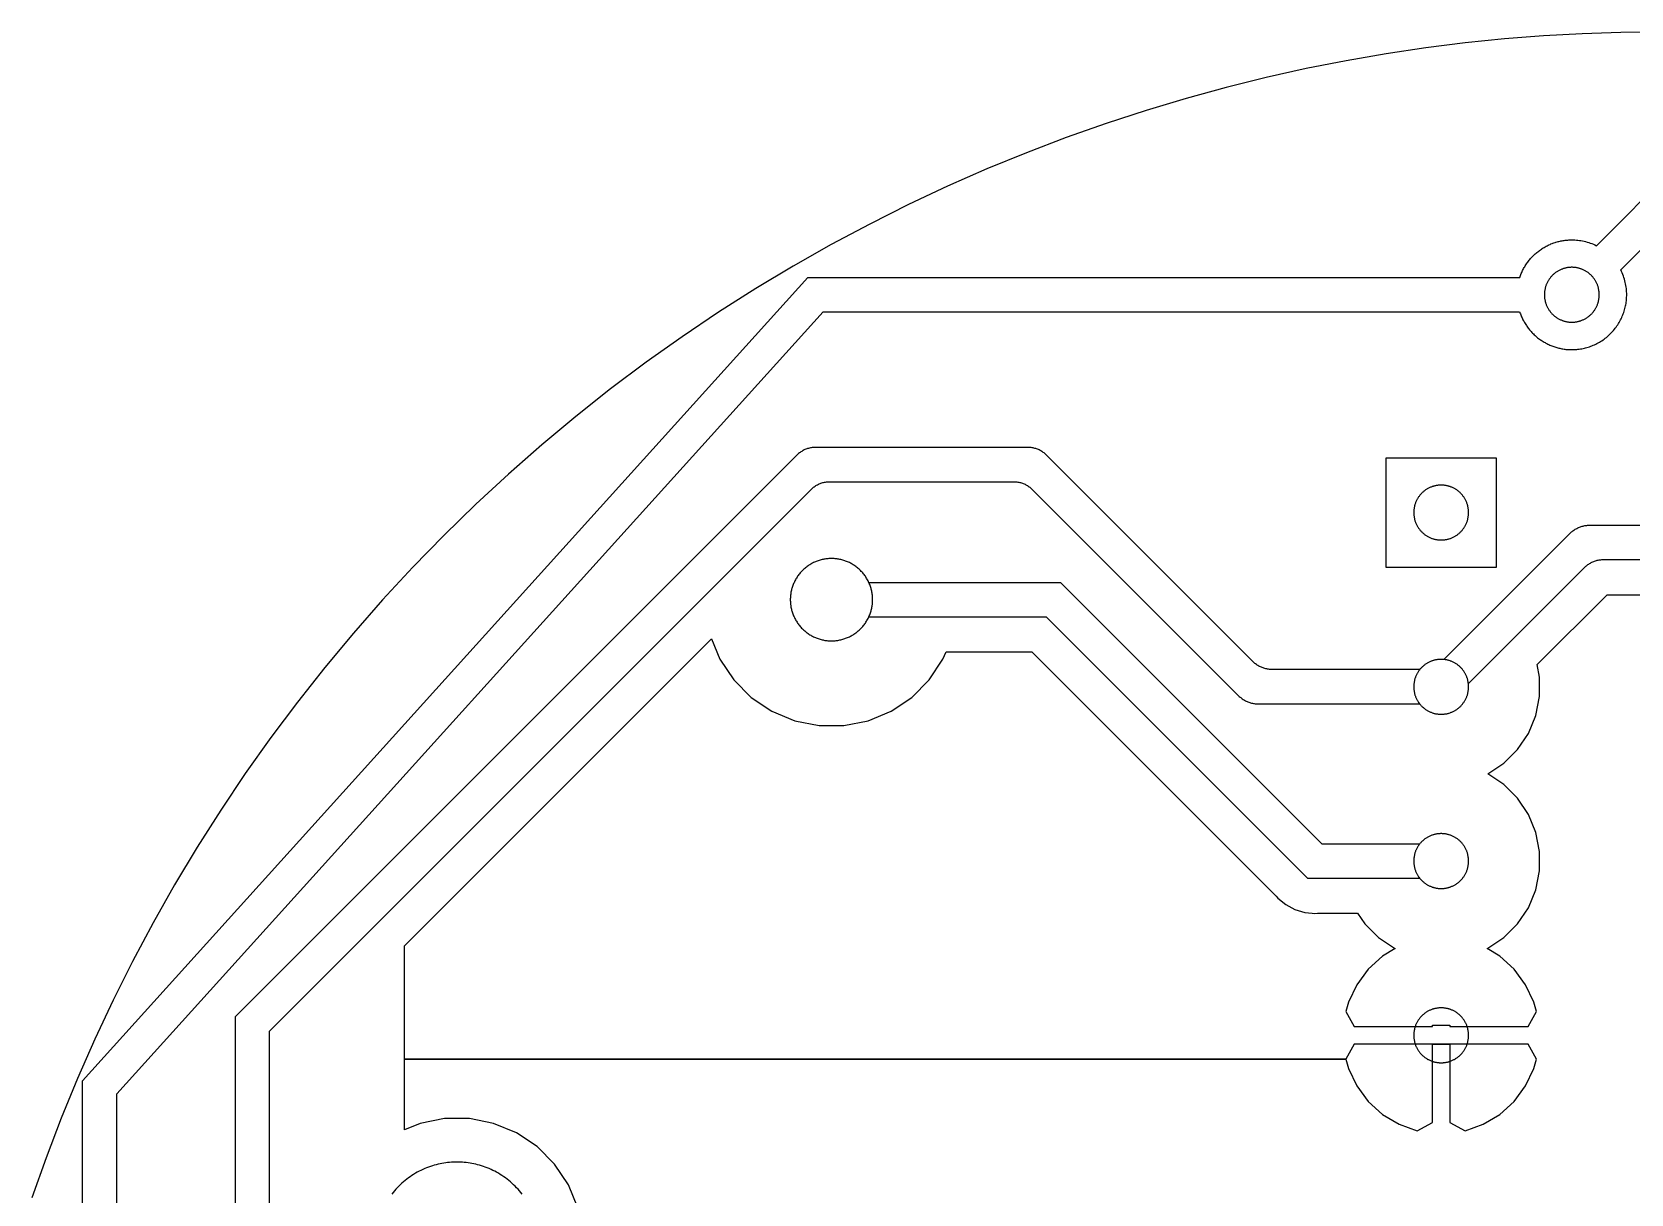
# Model space of a CAD drawing. Header units: millimetres. Extents: x 94211.7 to 94261.9, y -94261.9 to -94211.7.
# Drawn here: x 94213.08 to 94236.39, y -94228.68 to -94211.75 of the extents above; entities that cross this region are included whole.
import ezdxf

# ---------------------------------------------------------------- set-up
doc = ezdxf.new("R2010")
doc.units = ezdxf.units.MM
for name, color, linetype, true_color in [('Copper Layer', 30, 'Continuous', 0xff7f00), ('Drill holes', 5, 'Continuous', 0x0000ff), ('Outer Cut', 2, 'Continuous', 0xffff00)]:
    doc.layers.add(name, color=color, linetype=linetype, true_color=true_color)

msp = doc.modelspace()

# ---------------------------------------------------------------- linework, layer by layer
at = {"layer": 'Copper Layer'}
for points in [[(94235.888, -94214.861), (94237.012, -94213.737), (94239.705, -94213.737), (94241.493, -94215.526), (94241.493, -94218.437)], [(94236.243, -94215.213), (94237.219, -94214.237), (94239.498, -94214.237), (94240.993, -94215.733), (94240.993, -94218.44)], [(94234.771, -94215.324), (94234.776, -94215.309), (94234.781, -94215.295), (94234.787, -94215.28), (94234.793, -94215.266), (94234.799, -94215.251), (94234.805, -94215.237), (94234.812, -94215.223), (94234.819, -94215.209), (94234.827, -94215.195), (94234.835, -94215.181), (94234.843, -94215.167), (94234.851, -94215.153), (94234.86, -94215.14), (94234.869, -94215.126), (94234.878, -94215.113), (94234.887, -94215.1), (94234.897, -94215.087), (94234.907, -94215.074), (94234.917, -94215.062), (94234.928, -94215.049), (94234.939, -94215.037), (94234.95, -94215.025), (94234.961, -94215.014), (94234.973, -94215.002), (94234.985, -94214.991), (94234.997, -94214.98), (94235.009, -94214.969), (94235.021, -94214.959), (94235.034, -94214.949), (94235.047, -94214.939), (94235.06, -94214.929), (94235.073, -94214.92), (94235.086, -94214.911), (94235.1, -94214.902), (94235.113, -94214.893), (94235.127, -94214.885), (94235.141, -94214.877), (94235.155, -94214.87), (94235.169, -94214.862), (94235.183, -94214.855), (94235.197, -94214.848), (94235.212, -94214.842), (94235.226, -94214.836), (94235.241, -94214.83), (94235.255, -94214.825), (94235.27, -94214.82), (94235.285, -94214.815), (94235.299, -94214.81), (94235.314, -94214.806), (94235.329, -94214.802), (94235.343, -94214.798), (94235.358, -94214.795), (94235.372, -94214.792), (94235.387, -94214.789), (94235.402, -94214.786), (94235.416, -94214.784), (94235.431, -94214.782), (94235.445, -94214.781), (94235.459, -94214.779), (94235.474, -94214.778), (94235.488, -94214.777), (94235.502, -94214.777), (94235.516, -94214.776), (94235.53, -94214.776), (94235.552, -94214.776), (94235.573, -94214.777), (94235.596, -94214.779), (94235.618, -94214.781), (94235.64, -94214.784), (94235.663, -94214.787), (94235.685, -94214.791), (94235.708, -94214.796), (94235.731, -94214.802), (94235.753, -94214.808), (94235.776, -94214.815), (94235.799, -94214.823), (94235.821, -94214.831), (94235.844, -94214.84), (94235.866, -94214.85), (94235.888, -94214.861)], [(94218.712, -94244.45), (94213.815, -94239.554), (94213.815, -94227.034), (94224.392, -94215.324), (94234.771, -94215.324)], [(94234.769, -94215.824), (94234.774, -94215.839), (94234.78, -94215.853), (94234.785, -94215.868), (94234.791, -94215.883), (94234.797, -94215.897), (94234.804, -94215.911), (94234.81, -94215.926), (94234.818, -94215.94), (94234.825, -94215.954), (94234.833, -94215.968), (94234.841, -94215.982), (94234.849, -94215.996), (94234.858, -94216.01), (94234.867, -94216.023), (94234.876, -94216.036), (94234.885, -94216.05), (94234.895, -94216.063), (94234.905, -94216.075), (94234.915, -94216.088), (94234.926, -94216.101), (94234.937, -94216.113), (94234.948, -94216.125), (94234.959, -94216.137), (94234.971, -94216.148), (94234.982, -94216.159), (94234.994, -94216.17), (94235.007, -94216.181), (94235.019, -94216.192), (94235.032, -94216.202), (94235.045, -94216.212), (94235.058, -94216.222), (94235.071, -94216.231), (94235.084, -94216.24), (94235.098, -94216.249), (94235.111, -94216.258), (94235.125, -94216.266), (94235.139, -94216.274), (94235.153, -94216.282), (94235.167, -94216.289), (94235.182, -94216.296), (94235.196, -94216.303), (94235.21, -94216.31), (94235.225, -94216.316), (94235.24, -94216.322), (94235.254, -94216.327), (94235.269, -94216.332), (94235.283, -94216.337), (94235.298, -94216.342), (94235.313, -94216.346), (94235.328, -94216.35), (94235.342, -94216.354), (94235.357, -94216.357), (94235.372, -94216.36), (94235.386, -94216.363), (94235.401, -94216.366), (94235.416, -94216.368), (94235.43, -94216.37), (94235.445, -94216.372), (94235.459, -94216.373), (94235.473, -94216.374), (94235.488, -94216.375), (94235.502, -94216.376), (94235.516, -94216.376), (94235.53, -94216.376), (94235.548, -94216.376), (94235.566, -94216.375), (94235.584, -94216.374), (94235.602, -94216.373), (94235.62, -94216.371), (94235.639, -94216.369), (94235.657, -94216.366), (94235.676, -94216.363), (94235.694, -94216.359), (94235.713, -94216.355), (94235.731, -94216.35), (94235.75, -94216.345), (94235.769, -94216.34), (94235.787, -94216.334), (94235.806, -94216.327), (94235.824, -94216.32), (94235.843, -94216.312), (94235.861, -94216.304), (94235.879, -94216.296), (94235.897, -94216.287), (94235.915, -94216.277), (94235.933, -94216.267), (94235.95, -94216.257), (94235.968, -94216.246), (94235.985, -94216.234), (94236.002, -94216.222), (94236.018, -94216.21), (94236.034, -94216.197), (94236.05, -94216.184), (94236.066, -94216.17), (94236.081, -94216.156), (94236.096, -94216.142), (94236.11, -94216.127), (94236.124, -94216.112), (94236.138, -94216.096), (94236.151, -94216.08), (94236.164, -94216.064), (94236.176, -94216.048), (94236.188, -94216.031), (94236.2, -94216.014), (94236.211, -94215.997), (94236.221, -94215.979), (94236.231, -94215.961), (94236.241, -94215.944), (94236.25, -94215.926), (94236.258, -94215.907), (94236.266, -94215.889), (94236.274, -94215.871), (94236.281, -94215.852), (94236.287, -94215.834), (94236.294, -94215.815), (94236.299, -94215.796), (94236.304, -94215.778), (94236.309, -94215.759), (94236.313, -94215.74), (94236.317, -94215.722), (94236.32, -94215.703), (94236.323, -94215.685), (94236.325, -94215.666), (94236.327, -94215.648), (94236.328, -94215.63), (94236.329, -94215.612), (94236.33, -94215.594), (94236.33, -94215.576), (94236.33, -94215.554), (94236.329, -94215.532), (94236.327, -94215.51), (94236.325, -94215.487), (94236.322, -94215.464), (94236.319, -94215.441), (94236.314, -94215.419), (94236.309, -94215.396), (94236.304, -94215.373), (94236.297, -94215.349), (94236.29, -94215.326), (94236.282, -94215.303), (94236.273, -94215.281), (94236.264, -94215.258), (94236.254, -94215.235), (94236.243, -94215.213)], [(94219.065, -94244.097), (94214.315, -94239.346), (94214.315, -94227.226), (94224.615, -94215.824), (94234.769, -94215.824)], [(94235.789, -94218.936), (94239.172, -94218.936), (94238.778, -94218.543), (94238.778, -94216.336)], [(94224.508, -94217.801), (94224.495, -94217.801), (94224.481, -94217.801), (94224.467, -94217.803), (94224.454, -94217.804), (94224.44, -94217.806), (94224.427, -94217.809), (94224.414, -94217.812), (94224.4, -94217.815), (94224.387, -94217.819), (94224.374, -94217.824), (94224.362, -94217.828), (94224.349, -94217.834), (94224.337, -94217.839), (94224.324, -94217.845), (94224.312, -94217.852), (94224.301, -94217.859), (94224.289, -94217.866), (94224.278, -94217.874), (94224.267, -94217.882), (94224.256, -94217.89), (94224.246, -94217.899), (94224.235, -94217.908), (94224.226, -94217.918)], [(94227.592, -94217.801), (94224.508, -94217.801)], [(94227.875, -94217.918), (94227.865, -94217.908), (94227.855, -94217.899), (94227.845, -94217.89), (94227.834, -94217.882), (94227.823, -94217.874), (94227.812, -94217.866), (94227.8, -94217.859), (94227.788, -94217.852), (94227.776, -94217.845), (94227.764, -94217.839), (94227.752, -94217.834), (94227.739, -94217.828), (94227.726, -94217.824), (94227.713, -94217.819), (94227.7, -94217.815), (94227.687, -94217.812), (94227.674, -94217.809), (94227.66, -94217.806), (94227.647, -94217.804), (94227.633, -94217.803), (94227.619, -94217.801), (94227.606, -94217.801), (94227.592, -94217.801)], [(94224.226, -94217.918), (94216.04, -94226.104), (94216.04, -94238.793), (94220.549, -94243.303), (94220.549, -94245.699), (94218.387, -94247.861)], [(94230.879, -94220.922), (94227.875, -94217.918)], [(94232.825, -94219.551), (94232.825, -94217.951)], [(94232.825, -94217.951), (94234.425, -94217.951)], [(94234.425, -94217.951), (94234.425, -94219.551)], [(94224.433, -94218.418), (94224.442, -94218.408), (94224.453, -94218.399), (94224.463, -94218.39), (94224.474, -94218.382), (94224.485, -94218.374), (94224.496, -94218.366), (94224.508, -94218.359), (94224.519, -94218.352), (94224.531, -94218.345), (94224.544, -94218.339), (94224.556, -94218.334), (94224.569, -94218.328), (94224.582, -94218.324), (94224.594, -94218.319), (94224.608, -94218.315), (94224.621, -94218.312), (94224.634, -94218.309), (94224.648, -94218.306), (94224.661, -94218.304), (94224.675, -94218.303), (94224.688, -94218.301), (94224.702, -94218.301), (94224.715, -94218.301)], [(94224.715, -94218.301), (94227.385, -94218.301)], [(94227.385, -94218.301), (94227.399, -94218.301), (94227.412, -94218.301), (94227.426, -94218.303), (94227.44, -94218.304), (94227.453, -94218.306), (94227.467, -94218.309), (94227.48, -94218.312), (94227.493, -94218.315), (94227.506, -94218.319), (94227.519, -94218.324), (94227.532, -94218.328), (94227.545, -94218.334), (94227.557, -94218.339), (94227.569, -94218.345), (94227.581, -94218.352), (94227.593, -94218.359), (94227.605, -94218.366), (94227.616, -94218.374), (94227.627, -94218.382), (94227.638, -94218.39), (94227.648, -94218.399), (94227.658, -94218.408), (94227.668, -94218.418)], [(94218.747, -94248.208), (94221.049, -94245.906), (94221.049, -94243.096), (94216.54, -94238.586), (94216.54, -94226.311), (94224.433, -94218.418)], [(94227.668, -94218.418), (94230.672, -94221.422)], [(94233.666, -94220.893), (94235.506, -94219.053)], [(94235.506, -94219.053), (94235.516, -94219.044), (94235.526, -94219.034), (94235.536, -94219.026), (94235.547, -94219.017), (94235.558, -94219.009), (94235.569, -94219.001), (94235.581, -94218.994), (94235.592, -94218.987), (94235.604, -94218.981), (94235.617, -94218.975), (94235.629, -94218.969), (94235.642, -94218.964), (94235.655, -94218.959), (94235.668, -94218.955), (94235.681, -94218.951), (94235.694, -94218.947), (94235.707, -94218.944), (94235.721, -94218.942), (94235.734, -94218.94), (94235.748, -94218.938), (94235.761, -94218.937), (94235.775, -94218.936), (94235.789, -94218.936)], [(94235.713, -94219.553), (94235.723, -94219.544), (94235.733, -94219.534), (94235.743, -94219.526), (94235.754, -94219.517), (94235.765, -94219.509), (94235.776, -94219.501), (94235.788, -94219.494), (94235.8, -94219.487), (94235.812, -94219.481), (94235.824, -94219.475), (94235.836, -94219.469), (94235.849, -94219.464), (94235.862, -94219.459), (94235.875, -94219.455), (94235.888, -94219.451), (94235.901, -94219.447), (94235.914, -94219.444), (94235.928, -94219.442), (94235.941, -94219.44), (94235.955, -94219.438), (94235.968, -94219.437), (94235.982, -94219.436), (94235.996, -94219.436)], [(94235.996, -94219.436), (94239.672, -94219.436), (94240.505, -94220.269), (94248.319, -94220.269)], [(94225.279, -94219.769), (94228.075, -94219.769), (94231.885, -94223.579), (94233.314, -94223.579)], [(94234.425, -94219.551), (94232.825, -94219.551)], [(94234.022, -94221.244), (94235.713, -94219.553)], [(94235.024, -94220.967), (94236.043, -94219.948)], [(94236.043, -94219.948), (94239.462, -94219.948)], [(94225.281, -94220.269), (94227.868, -94220.269), (94231.678, -94224.079), (94233.311, -94224.079)], [(94218.509, -94225.065), (94222.984, -94220.59)], [(94222.984, -94220.59), (94223.109, -94220.89)], [(94223.109, -94220.89), (94223.31, -94221.191)], [(94226.16, -94221.191), (94226.361, -94220.89)], [(94226.361, -94220.89), (94226.406, -94220.781)], [(94226.406, -94220.781), (94227.659, -94220.781)], [(94227.659, -94220.781), (94231.22, -94224.342)], [(94231.162, -94221.039), (94231.148, -94221.039), (94231.135, -94221.038), (94231.121, -94221.037), (94231.108, -94221.035), (94231.094, -94221.033), (94231.081, -94221.031), (94231.067, -94221.028), (94231.054, -94221.024), (94231.041, -94221.02), (94231.028, -94221.016), (94231.015, -94221.011), (94231.003, -94221.006), (94230.99, -94221), (94230.978, -94220.994), (94230.966, -94220.988), (94230.954, -94220.981), (94230.943, -94220.974), (94230.931, -94220.966), (94230.92, -94220.958), (94230.91, -94220.949), (94230.899, -94220.941), (94230.889, -94220.931), (94230.879, -94220.922)], [(94233.314, -94221.039), (94231.162, -94221.039)], [(94235.06, -94221.15), (94235.024, -94220.967)], [(94235.06, -94221.432), (94235.06, -94221.15)], [(94223.31, -94221.191), (94223.565, -94221.446)], [(94225.905, -94221.446), (94226.16, -94221.191)], [(94223.565, -94221.446), (94223.866, -94221.647)], [(94225.604, -94221.647), (94225.905, -94221.446)], [(94230.672, -94221.422), (94230.682, -94221.431), (94230.692, -94221.441), (94230.702, -94221.449), (94230.713, -94221.458), (94230.724, -94221.466), (94230.736, -94221.474), (94230.747, -94221.481), (94230.759, -94221.488), (94230.771, -94221.494), (94230.783, -94221.5), (94230.796, -94221.506), (94230.808, -94221.511), (94230.821, -94221.516), (94230.834, -94221.52), (94230.847, -94221.524), (94230.86, -94221.528), (94230.874, -94221.531), (94230.887, -94221.533), (94230.9, -94221.535), (94230.914, -94221.537), (94230.928, -94221.538), (94230.941, -94221.539), (94230.955, -94221.539)], [(94230.955, -94221.539), (94233.311, -94221.539)], [(94235.005, -94221.71), (94235.06, -94221.432)], [(94223.866, -94221.647), (94224.2, -94221.786)], [(94224.2, -94221.786), (94224.554, -94221.856)], [(94224.554, -94221.856), (94224.916, -94221.856)], [(94224.916, -94221.856), (94225.27, -94221.786)], [(94225.27, -94221.786), (94225.604, -94221.647)], [(94234.897, -94221.971), (94235.005, -94221.71)], [(94234.74, -94222.206), (94234.897, -94221.971)], [(94234.54, -94222.406), (94234.74, -94222.206)], [(94234.307, -94222.561), (94234.54, -94222.406)], [(94234.54, -94222.716), (94234.307, -94222.561)], [(94234.74, -94222.916), (94234.54, -94222.716)], [(94234.897, -94223.151), (94234.74, -94222.916)], [(94235.005, -94223.413), (94234.897, -94223.151)], [(94235.06, -94223.69), (94235.005, -94223.413)], [(94235.06, -94223.972), (94235.06, -94223.69)], [(94235.005, -94224.25), (94235.06, -94223.972)], [(94231.22, -94224.342), (94231.243, -94224.371)], [(94231.243, -94224.371), (94231.359, -94224.466)], [(94234.897, -94224.511), (94235.005, -94224.25)], [(94231.359, -94224.466), (94231.491, -94224.537)], [(94231.491, -94224.537), (94231.635, -94224.58)], [(94231.635, -94224.58), (94231.746, -94224.591)], [(94231.746, -94224.591), (94231.784, -94224.595)], [(94231.784, -94224.595), (94231.821, -94224.591)], [(94231.821, -94224.591), (94232.407, -94224.591)], [(94232.407, -94224.591), (94232.51, -94224.746)], [(94234.74, -94224.746), (94234.897, -94224.511)], [(94232.51, -94224.746), (94232.71, -94224.946)], [(94234.54, -94224.946), (94234.74, -94224.746)], [(94218.509, -94226.72), (94218.509, -94225.065)], [(94232.71, -94224.946), (94232.945, -94225.103)], [(94232.956, -94225.107), (94232.77, -94225.219)], [(94232.945, -94225.103), (94232.956, -94225.107)], [(94234.294, -94225.107), (94234.305, -94225.103)], [(94234.48, -94225.219), (94234.294, -94225.107)], [(94234.305, -94225.103), (94234.54, -94224.946)], [(94232.77, -94225.219), (94232.561, -94225.408)], [(94234.688, -94225.408), (94234.48, -94225.219)], [(94232.561, -94225.408), (94232.394, -94225.634)], [(94234.856, -94225.634), (94234.688, -94225.408)], [(94232.394, -94225.634), (94232.274, -94225.888)], [(94234.976, -94225.888), (94234.856, -94225.634)], [(94232.274, -94225.888), (94232.233, -94226.022)], [(94232.233, -94226.022), (94232.355, -94226.244)], [(94234.895, -94226.244), (94235.017, -94226.022)], [(94235.017, -94226.022), (94234.976, -94225.888)], [(94232.355, -94226.244), (94233.498, -94226.244)], [(94233.498, -94226.244), (94233.498, -94226.224)], [(94233.498, -94226.224), (94233.752, -94226.224)], [(94233.752, -94226.224), (94233.752, -94226.244)], [(94233.752, -94226.244), (94234.895, -94226.244)], [(94232.355, -94226.498), (94232.233, -94226.72)], [(94233.498, -94226.498), (94232.355, -94226.498)], [(94233.498, -94227.642), (94233.498, -94226.498)], [(94233.498, -94226.498), (94233.752, -94226.498)], [(94233.752, -94226.498), (94233.498, -94226.498)], [(94233.752, -94226.498), (94233.752, -94227.642)], [(94234.895, -94226.498), (94233.752, -94226.498)], [(94235.017, -94226.72), (94234.895, -94226.498)], [(94218.509, -94227.75), (94218.509, -94226.72)], [(94218.509, -94226.72), (94232.233, -94226.72)], [(94232.233, -94226.72), (94218.509, -94226.72)], [(94232.233, -94226.72), (94232.274, -94226.854)], [(94234.976, -94226.854), (94235.017, -94226.72)], [(94232.274, -94226.854), (94232.394, -94227.109)], [(94234.856, -94227.109), (94234.976, -94226.854)], [(94232.394, -94227.109), (94232.561, -94227.335)], [(94234.688, -94227.335), (94234.856, -94227.109)], [(94232.561, -94227.335), (94232.77, -94227.524)], [(94234.48, -94227.524), (94234.688, -94227.335)], [(94218.739, -94227.655), (94218.509, -94227.75)], [(94219.093, -94227.584), (94218.739, -94227.655)], [(94219.455, -94227.584), (94219.093, -94227.584)], [(94219.809, -94227.655), (94219.455, -94227.584)], [(94220.143, -94227.793), (94219.809, -94227.655)], [(94232.77, -94227.524), (94233.011, -94227.668)], [(94233.011, -94227.668), (94233.276, -94227.763)], [(94233.276, -94227.763), (94233.498, -94227.642)], [(94233.752, -94227.642), (94233.974, -94227.763)], [(94233.974, -94227.763), (94234.239, -94227.668)], [(94234.239, -94227.668), (94234.48, -94227.524)], [(94220.444, -94227.994), (94220.143, -94227.793)], [(94220.699, -94228.249), (94220.444, -94227.994)], [(94220.225, -94228.687), (94220.206, -94228.663), (94220.186, -94228.639), (94220.165, -94228.616), (94220.144, -94228.593), (94220.123, -94228.571), (94220.1, -94228.549), (94220.077, -94228.528), (94220.054, -94228.507), (94220.03, -94228.487), (94220.006, -94228.468), (94219.981, -94228.45), (94219.956, -94228.432), (94219.931, -94228.415), (94219.905, -94228.398), (94219.879, -94228.383), (94219.852, -94228.367), (94219.825, -94228.353), (94219.798, -94228.34), (94219.771, -94228.327), (94219.743, -94228.315), (94219.716, -94228.303), (94219.688, -94228.293), (94219.66, -94228.283), (94219.632, -94228.274), (94219.604, -94228.265), (94219.576, -94228.258), (94219.548, -94228.251), (94219.52, -94228.245), (94219.492, -94228.239), (94219.465, -94228.234), (94219.437, -94228.23), (94219.409, -94228.227), (94219.382, -94228.224), (94219.355, -94228.222), (94219.327, -94228.22), (94219.301, -94228.219), (94219.274, -94228.219), (94219.247, -94228.219), (94219.221, -94228.22), (94219.193, -94228.222), (94219.166, -94228.224), (94219.139, -94228.227), (94219.111, -94228.23), (94219.083, -94228.234), (94219.056, -94228.239), (94219.028, -94228.245), (94219, -94228.251), (94218.972, -94228.258), (94218.944, -94228.265), (94218.916, -94228.274), (94218.888, -94228.283), (94218.86, -94228.293), (94218.832, -94228.303), (94218.805, -94228.315), (94218.777, -94228.327), (94218.75, -94228.34), (94218.723, -94228.353), (94218.696, -94228.367), (94218.669, -94228.383), (94218.643, -94228.398), (94218.617, -94228.415), (94218.592, -94228.432), (94218.567, -94228.45), (94218.542, -94228.468), (94218.518, -94228.487), (94218.494, -94228.507), (94218.471, -94228.528), (94218.448, -94228.549), (94218.425, -94228.571), (94218.404, -94228.593), (94218.383, -94228.616), (94218.362, -94228.639), (94218.342, -94228.663), (94218.323, -94228.687)], [(94220.9, -94228.55), (94220.699, -94228.249)], [(94221.038, -94228.884), (94220.9, -94228.55)]]:
    msp.add_lwpolyline(points, dxfattribs=at)
at = {"layer": 'Drill holes'}
for points in [[(94235.93, -94215.576), (94235.93, -94215.567), (94235.93, -94215.558), (94235.929, -94215.549), (94235.928, -94215.54), (94235.927, -94215.531), (94235.926, -94215.522), (94235.925, -94215.513), (94235.923, -94215.503), (94235.921, -94215.494), (94235.919, -94215.485), (94235.917, -94215.475), (94235.915, -94215.466), (94235.912, -94215.457), (94235.909, -94215.447), (94235.905, -94215.438), (94235.902, -94215.429), (94235.898, -94215.42), (94235.894, -94215.411), (94235.89, -94215.401), (94235.885, -94215.392), (94235.881, -94215.383), (94235.876, -94215.375), (94235.87, -94215.366), (94235.865, -94215.357), (94235.859, -94215.349), (94235.853, -94215.34), (94235.847, -94215.332), (94235.841, -94215.324), (94235.834, -94215.316), (94235.827, -94215.308), (94235.82, -94215.301), (94235.813, -94215.293), (94235.805, -94215.286), (94235.798, -94215.279), (94235.79, -94215.272), (94235.782, -94215.266), (94235.774, -94215.259), (94235.766, -94215.253), (94235.757, -94215.247), (94235.749, -94215.241), (94235.74, -94215.236), (94235.732, -94215.231), (94235.723, -94215.226), (94235.714, -94215.221), (94235.705, -94215.216), (94235.696, -94215.212), (94235.686, -94215.208), (94235.677, -94215.204), (94235.668, -94215.201), (94235.659, -94215.197), (94235.649, -94215.194), (94235.64, -94215.192), (94235.631, -94215.189), (94235.621, -94215.187), (94235.612, -94215.185), (94235.603, -94215.183), (94235.594, -94215.181), (94235.584, -94215.18), (94235.575, -94215.179), (94235.566, -94215.178), (94235.557, -94215.177), (94235.548, -94215.177), (94235.539, -94215.176), (94235.53, -94215.176), (94235.521, -94215.176), (94235.512, -94215.177), (94235.503, -94215.177), (94235.494, -94215.178), (94235.485, -94215.179), (94235.476, -94215.18), (94235.466, -94215.181), (94235.457, -94215.183), (94235.448, -94215.185), (94235.439, -94215.187), (94235.429, -94215.189), (94235.42, -94215.192), (94235.411, -94215.194), (94235.401, -94215.197), (94235.392, -94215.201), (94235.383, -94215.204), (94235.374, -94215.208), (94235.364, -94215.212), (94235.355, -94215.216), (94235.346, -94215.221), (94235.337, -94215.226), (94235.328, -94215.231), (94235.32, -94215.236), (94235.311, -94215.241), (94235.303, -94215.247), (94235.294, -94215.253), (94235.286, -94215.259), (94235.278, -94215.266), (94235.27, -94215.272), (94235.262, -94215.279), (94235.255, -94215.286), (94235.247, -94215.293), (94235.24, -94215.301), (94235.233, -94215.308), (94235.226, -94215.316), (94235.219, -94215.324), (94235.213, -94215.332), (94235.207, -94215.34), (94235.201, -94215.349), (94235.195, -94215.357), (94235.19, -94215.366), (94235.184, -94215.375), (94235.179, -94215.383), (94235.175, -94215.392), (94235.17, -94215.401), (94235.166, -94215.411), (94235.162, -94215.42), (94235.158, -94215.429), (94235.155, -94215.438), (94235.151, -94215.447), (94235.148, -94215.457), (94235.145, -94215.466), (94235.143, -94215.475), (94235.141, -94215.485), (94235.139, -94215.494), (94235.137, -94215.503), (94235.135, -94215.513), (94235.134, -94215.522), (94235.133, -94215.531), (94235.132, -94215.54), (94235.131, -94215.549), (94235.13, -94215.558), (94235.13, -94215.567), (94235.13, -94215.576), (94235.13, -94215.585), (94235.13, -94215.594), (94235.131, -94215.603), (94235.132, -94215.612), (94235.133, -94215.621), (94235.134, -94215.63), (94235.135, -94215.64), (94235.137, -94215.649), (94235.139, -94215.658), (94235.141, -94215.668), (94235.143, -94215.677), (94235.145, -94215.686), (94235.148, -94215.696), (94235.151, -94215.705), (94235.155, -94215.714), (94235.158, -94215.723), (94235.162, -94215.733), (94235.166, -94215.742), (94235.17, -94215.751), (94235.175, -94215.76), (94235.179, -94215.769), (94235.184, -94215.778), (94235.19, -94215.786), (94235.195, -94215.795), (94235.201, -94215.804), (94235.207, -94215.812), (94235.213, -94215.82), (94235.219, -94215.828), (94235.226, -94215.836), (94235.233, -94215.844), (94235.24, -94215.852), (94235.247, -94215.859), (94235.255, -94215.866), (94235.262, -94215.873), (94235.27, -94215.88), (94235.278, -94215.887), (94235.286, -94215.893), (94235.294, -94215.899), (94235.303, -94215.905), (94235.311, -94215.911), (94235.32, -94215.916), (94235.328, -94215.922), (94235.337, -94215.927), (94235.346, -94215.931), (94235.355, -94215.936), (94235.364, -94215.94), (94235.374, -94215.944), (94235.383, -94215.948), (94235.392, -94215.952), (94235.401, -94215.955), (94235.411, -94215.958), (94235.42, -94215.961), (94235.429, -94215.963), (94235.439, -94215.966), (94235.448, -94215.968), (94235.457, -94215.969), (94235.466, -94215.971), (94235.476, -94215.972), (94235.485, -94215.974), (94235.494, -94215.974), (94235.503, -94215.975), (94235.512, -94215.976), (94235.521, -94215.976), (94235.53, -94215.976), (94235.539, -94215.976), (94235.548, -94215.976), (94235.557, -94215.975), (94235.566, -94215.974), (94235.575, -94215.974), (94235.584, -94215.972), (94235.594, -94215.971), (94235.603, -94215.969), (94235.612, -94215.968), (94235.621, -94215.966), (94235.631, -94215.963), (94235.64, -94215.961), (94235.649, -94215.958), (94235.659, -94215.955), (94235.668, -94215.952), (94235.677, -94215.948), (94235.686, -94215.944), (94235.696, -94215.94), (94235.705, -94215.936), (94235.714, -94215.931), (94235.723, -94215.927), (94235.732, -94215.922), (94235.74, -94215.916), (94235.749, -94215.911), (94235.757, -94215.905), (94235.766, -94215.899), (94235.774, -94215.893), (94235.782, -94215.887), (94235.79, -94215.88), (94235.798, -94215.873), (94235.805, -94215.866), (94235.813, -94215.859), (94235.82, -94215.852), (94235.827, -94215.844), (94235.834, -94215.836), (94235.841, -94215.828), (94235.847, -94215.82), (94235.853, -94215.812), (94235.859, -94215.804), (94235.865, -94215.795), (94235.87, -94215.786), (94235.876, -94215.778), (94235.881, -94215.769), (94235.885, -94215.76), (94235.89, -94215.751), (94235.894, -94215.742), (94235.898, -94215.733), (94235.902, -94215.723), (94235.905, -94215.714), (94235.909, -94215.705), (94235.912, -94215.696), (94235.915, -94215.686), (94235.917, -94215.677), (94235.919, -94215.668), (94235.921, -94215.658), (94235.923, -94215.649), (94235.925, -94215.64), (94235.926, -94215.63), (94235.927, -94215.621), (94235.928, -94215.612), (94235.929, -94215.603), (94235.93, -94215.594), (94235.93, -94215.585)], [(94234.025, -94218.751), (94234.025, -94218.742), (94234.025, -94218.733), (94234.024, -94218.724), (94234.023, -94218.715), (94234.022, -94218.706), (94234.021, -94218.697), (94234.02, -94218.688), (94234.018, -94218.678), (94234.016, -94218.669), (94234.014, -94218.66), (94234.012, -94218.65), (94234.01, -94218.641), (94234.007, -94218.632), (94234.004, -94218.622), (94234, -94218.613), (94233.997, -94218.604), (94233.993, -94218.595), (94233.989, -94218.586), (94233.985, -94218.576), (94233.98, -94218.567), (94233.976, -94218.558), (94233.971, -94218.55), (94233.965, -94218.541), (94233.96, -94218.532), (94233.954, -94218.524), (94233.948, -94218.515), (94233.942, -94218.507), (94233.936, -94218.499), (94233.929, -94218.491), (94233.922, -94218.483), (94233.915, -94218.476), (94233.908, -94218.468), (94233.9, -94218.461), (94233.893, -94218.454), (94233.885, -94218.447), (94233.877, -94218.441), (94233.869, -94218.434), (94233.861, -94218.428), (94233.852, -94218.422), (94233.844, -94218.416), (94233.835, -94218.411), (94233.827, -94218.406), (94233.818, -94218.401), (94233.809, -94218.396), (94233.8, -94218.391), (94233.791, -94218.387), (94233.781, -94218.383), (94233.772, -94218.379), (94233.763, -94218.376), (94233.754, -94218.372), (94233.744, -94218.369), (94233.735, -94218.367), (94233.726, -94218.364), (94233.716, -94218.362), (94233.707, -94218.36), (94233.698, -94218.358), (94233.689, -94218.356), (94233.679, -94218.355), (94233.67, -94218.354), (94233.661, -94218.353), (94233.652, -94218.352), (94233.643, -94218.352), (94233.634, -94218.351), (94233.625, -94218.351), (94233.616, -94218.351), (94233.607, -94218.352), (94233.598, -94218.352), (94233.589, -94218.353), (94233.58, -94218.354), (94233.571, -94218.355), (94233.561, -94218.356), (94233.552, -94218.358), (94233.543, -94218.36), (94233.534, -94218.362), (94233.524, -94218.364), (94233.515, -94218.367), (94233.506, -94218.369), (94233.496, -94218.372), (94233.487, -94218.376), (94233.478, -94218.379), (94233.469, -94218.383), (94233.459, -94218.387), (94233.45, -94218.391), (94233.441, -94218.396), (94233.432, -94218.401), (94233.423, -94218.406), (94233.415, -94218.411), (94233.406, -94218.416), (94233.398, -94218.422), (94233.389, -94218.428), (94233.381, -94218.434), (94233.373, -94218.441), (94233.365, -94218.447), (94233.357, -94218.454), (94233.35, -94218.461), (94233.342, -94218.468), (94233.335, -94218.476), (94233.328, -94218.483), (94233.321, -94218.491), (94233.314, -94218.499), (94233.308, -94218.507), (94233.302, -94218.515), (94233.296, -94218.524), (94233.29, -94218.532), (94233.285, -94218.541), (94233.279, -94218.55), (94233.274, -94218.558), (94233.27, -94218.567), (94233.265, -94218.576), (94233.261, -94218.586), (94233.257, -94218.595), (94233.253, -94218.604), (94233.25, -94218.613), (94233.246, -94218.622), (94233.243, -94218.632), (94233.24, -94218.641), (94233.238, -94218.65), (94233.236, -94218.66), (94233.234, -94218.669), (94233.232, -94218.678), (94233.23, -94218.688), (94233.229, -94218.697), (94233.228, -94218.706), (94233.227, -94218.715), (94233.226, -94218.724), (94233.225, -94218.733), (94233.225, -94218.742), (94233.225, -94218.751), (94233.225, -94218.76), (94233.225, -94218.769), (94233.226, -94218.778), (94233.227, -94218.787), (94233.228, -94218.796), (94233.229, -94218.805), (94233.23, -94218.815), (94233.232, -94218.824), (94233.234, -94218.833), (94233.236, -94218.843), (94233.238, -94218.852), (94233.24, -94218.861), (94233.243, -94218.871), (94233.246, -94218.88), (94233.25, -94218.889), (94233.253, -94218.898), (94233.257, -94218.908), (94233.261, -94218.917), (94233.265, -94218.926), (94233.27, -94218.935), (94233.274, -94218.944), (94233.279, -94218.953), (94233.285, -94218.961), (94233.29, -94218.97), (94233.296, -94218.979), (94233.302, -94218.987), (94233.308, -94218.995), (94233.314, -94219.003), (94233.321, -94219.011), (94233.328, -94219.019), (94233.335, -94219.027), (94233.342, -94219.034), (94233.35, -94219.041), (94233.357, -94219.048), (94233.365, -94219.055), (94233.373, -94219.062), (94233.381, -94219.068), (94233.389, -94219.074), (94233.398, -94219.08), (94233.406, -94219.086), (94233.415, -94219.091), (94233.423, -94219.097), (94233.432, -94219.102), (94233.441, -94219.106), (94233.45, -94219.111), (94233.459, -94219.115), (94233.469, -94219.119), (94233.478, -94219.123), (94233.487, -94219.127), (94233.496, -94219.13), (94233.506, -94219.133), (94233.515, -94219.136), (94233.524, -94219.138), (94233.534, -94219.141), (94233.543, -94219.143), (94233.552, -94219.144), (94233.561, -94219.146), (94233.571, -94219.147), (94233.58, -94219.149), (94233.589, -94219.149), (94233.598, -94219.15), (94233.607, -94219.151), (94233.616, -94219.151), (94233.625, -94219.151), (94233.634, -94219.151), (94233.643, -94219.151), (94233.652, -94219.15), (94233.661, -94219.149), (94233.67, -94219.149), (94233.679, -94219.147), (94233.689, -94219.146), (94233.698, -94219.144), (94233.707, -94219.143), (94233.716, -94219.141), (94233.726, -94219.138), (94233.735, -94219.136), (94233.744, -94219.133), (94233.754, -94219.13), (94233.763, -94219.127), (94233.772, -94219.123), (94233.781, -94219.119), (94233.791, -94219.115), (94233.8, -94219.111), (94233.809, -94219.106), (94233.818, -94219.102), (94233.827, -94219.097), (94233.835, -94219.091), (94233.844, -94219.086), (94233.852, -94219.08), (94233.861, -94219.074), (94233.869, -94219.068), (94233.877, -94219.062), (94233.885, -94219.055), (94233.893, -94219.048), (94233.9, -94219.041), (94233.908, -94219.034), (94233.915, -94219.027), (94233.922, -94219.019), (94233.929, -94219.011), (94233.936, -94219.003), (94233.942, -94218.995), (94233.948, -94218.987), (94233.954, -94218.979), (94233.96, -94218.97), (94233.965, -94218.961), (94233.971, -94218.953), (94233.976, -94218.944), (94233.98, -94218.935), (94233.985, -94218.926), (94233.989, -94218.917), (94233.993, -94218.908), (94233.997, -94218.898), (94234, -94218.889), (94234.004, -94218.88), (94234.007, -94218.871), (94234.01, -94218.861), (94234.012, -94218.852), (94234.014, -94218.843), (94234.016, -94218.833), (94234.018, -94218.824), (94234.02, -94218.815), (94234.021, -94218.805), (94234.022, -94218.796), (94234.023, -94218.787), (94234.024, -94218.778), (94234.025, -94218.769), (94234.025, -94218.76)], [(94225.335, -94220.021), (94225.335, -94220.008), (94225.334, -94219.994), (94225.334, -94219.981), (94225.333, -94219.967), (94225.331, -94219.953), (94225.329, -94219.94), (94225.327, -94219.926), (94225.325, -94219.912), (94225.322, -94219.898), (94225.319, -94219.884), (94225.316, -94219.87), (94225.312, -94219.856), (94225.308, -94219.842), (94225.303, -94219.828), (94225.298, -94219.814), (94225.293, -94219.8), (94225.287, -94219.786), (94225.281, -94219.773), (94225.275, -94219.759), (94225.268, -94219.746), (94225.261, -94219.732), (94225.253, -94219.719), (94225.245, -94219.706), (94225.237, -94219.693), (94225.229, -94219.68), (94225.22, -94219.667), (94225.21, -94219.655), (94225.201, -94219.643), (94225.191, -94219.631), (94225.181, -94219.619), (94225.17, -94219.608), (94225.159, -94219.597), (94225.148, -94219.586), (94225.137, -94219.575), (94225.125, -94219.565), (94225.113, -94219.555), (94225.101, -94219.546), (94225.089, -94219.536), (94225.076, -94219.528), (94225.063, -94219.519), (94225.05, -94219.511), (94225.037, -94219.503), (94225.024, -94219.495), (94225.011, -94219.488), (94224.997, -94219.481), (94224.983, -94219.475), (94224.97, -94219.469), (94224.956, -94219.463), (94224.942, -94219.458), (94224.928, -94219.453), (94224.914, -94219.448), (94224.9, -94219.444), (94224.886, -94219.44), (94224.872, -94219.437), (94224.858, -94219.434), (94224.844, -94219.431), (94224.83, -94219.429), (94224.816, -94219.427), (94224.803, -94219.425), (94224.789, -94219.424), (94224.775, -94219.422), (94224.762, -94219.422), (94224.748, -94219.421), (94224.735, -94219.421), (94224.722, -94219.421), (94224.708, -94219.422), (94224.695, -94219.422), (94224.681, -94219.424), (94224.667, -94219.425), (94224.654, -94219.427), (94224.64, -94219.429), (94224.626, -94219.431), (94224.612, -94219.434), (94224.598, -94219.437), (94224.584, -94219.44), (94224.57, -94219.444), (94224.556, -94219.448), (94224.542, -94219.453), (94224.528, -94219.458), (94224.514, -94219.463), (94224.5, -94219.469), (94224.487, -94219.475), (94224.473, -94219.481), (94224.459, -94219.488), (94224.446, -94219.495), (94224.433, -94219.503), (94224.42, -94219.511), (94224.407, -94219.519), (94224.394, -94219.528), (94224.381, -94219.536), (94224.369, -94219.546), (94224.357, -94219.555), (94224.345, -94219.565), (94224.333, -94219.575), (94224.322, -94219.586), (94224.311, -94219.597), (94224.3, -94219.608), (94224.289, -94219.619), (94224.279, -94219.631), (94224.269, -94219.643), (94224.26, -94219.655), (94224.25, -94219.667), (94224.241, -94219.68), (94224.233, -94219.693), (94224.225, -94219.706), (94224.217, -94219.719), (94224.209, -94219.732), (94224.202, -94219.746), (94224.195, -94219.759), (94224.189, -94219.773), (94224.183, -94219.786), (94224.177, -94219.8), (94224.172, -94219.814), (94224.167, -94219.828), (94224.162, -94219.842), (94224.158, -94219.856), (94224.154, -94219.87), (94224.151, -94219.884), (94224.148, -94219.898), (94224.145, -94219.912), (94224.143, -94219.926), (94224.141, -94219.94), (94224.139, -94219.953), (94224.137, -94219.967), (94224.136, -94219.981), (94224.136, -94219.994), (94224.135, -94220.008), (94224.135, -94220.021), (94224.135, -94220.034), (94224.136, -94220.048), (94224.136, -94220.061), (94224.137, -94220.075), (94224.139, -94220.089), (94224.141, -94220.103), (94224.143, -94220.116), (94224.145, -94220.13), (94224.148, -94220.144), (94224.151, -94220.158), (94224.154, -94220.172), (94224.158, -94220.186), (94224.162, -94220.2), (94224.167, -94220.214), (94224.172, -94220.228), (94224.177, -94220.242), (94224.183, -94220.256), (94224.189, -94220.27), (94224.195, -94220.283), (94224.202, -94220.297), (94224.209, -94220.31), (94224.217, -94220.323), (94224.225, -94220.336), (94224.233, -94220.349), (94224.241, -94220.362), (94224.25, -94220.375), (94224.26, -94220.387), (94224.269, -94220.399), (94224.279, -94220.411), (94224.289, -94220.423), (94224.3, -94220.434), (94224.311, -94220.445), (94224.322, -94220.456), (94224.333, -94220.467), (94224.345, -94220.477), (94224.357, -94220.487), (94224.369, -94220.497), (94224.381, -94220.506), (94224.394, -94220.515), (94224.407, -94220.523), (94224.42, -94220.532), (94224.433, -94220.539), (94224.446, -94220.547), (94224.459, -94220.554), (94224.473, -94220.561), (94224.487, -94220.567), (94224.5, -94220.573), (94224.514, -94220.579), (94224.528, -94220.584), (94224.542, -94220.589), (94224.556, -94220.594), (94224.57, -94220.598), (94224.584, -94220.602), (94224.598, -94220.605), (94224.612, -94220.608), (94224.626, -94220.611), (94224.64, -94220.614), (94224.654, -94220.616), (94224.667, -94220.617), (94224.681, -94220.619), (94224.695, -94220.62), (94224.708, -94220.621), (94224.722, -94220.621), (94224.735, -94220.621), (94224.748, -94220.621), (94224.762, -94220.621), (94224.775, -94220.62), (94224.789, -94220.619), (94224.803, -94220.617), (94224.816, -94220.616), (94224.83, -94220.614), (94224.844, -94220.611), (94224.858, -94220.608), (94224.872, -94220.605), (94224.886, -94220.602), (94224.9, -94220.598), (94224.914, -94220.594), (94224.928, -94220.589), (94224.942, -94220.584), (94224.956, -94220.579), (94224.97, -94220.573), (94224.983, -94220.567), (94224.997, -94220.561), (94225.011, -94220.554), (94225.024, -94220.547), (94225.037, -94220.539), (94225.05, -94220.532), (94225.063, -94220.523), (94225.076, -94220.515), (94225.089, -94220.506), (94225.101, -94220.497), (94225.113, -94220.487), (94225.125, -94220.477), (94225.137, -94220.467), (94225.148, -94220.456), (94225.159, -94220.445), (94225.17, -94220.434), (94225.181, -94220.423), (94225.191, -94220.411), (94225.201, -94220.399), (94225.21, -94220.387), (94225.22, -94220.375), (94225.229, -94220.362), (94225.237, -94220.349), (94225.245, -94220.336), (94225.253, -94220.323), (94225.261, -94220.31), (94225.268, -94220.297), (94225.275, -94220.283), (94225.281, -94220.27), (94225.287, -94220.256), (94225.293, -94220.242), (94225.298, -94220.228), (94225.303, -94220.214), (94225.308, -94220.2), (94225.312, -94220.186), (94225.316, -94220.172), (94225.319, -94220.158), (94225.322, -94220.144), (94225.325, -94220.13), (94225.327, -94220.116), (94225.329, -94220.103), (94225.331, -94220.089), (94225.333, -94220.075), (94225.334, -94220.061), (94225.334, -94220.048), (94225.335, -94220.034)], [(94234.025, -94221.291), (94234.025, -94221.282), (94234.025, -94221.273), (94234.024, -94221.264), (94234.023, -94221.255), (94234.022, -94221.246), (94234.021, -94221.237), (94234.02, -94221.228), (94234.018, -94221.218), (94234.016, -94221.209), (94234.014, -94221.2), (94234.012, -94221.19), (94234.01, -94221.181), (94234.007, -94221.172), (94234.004, -94221.162), (94234, -94221.153), (94233.997, -94221.144), (94233.993, -94221.135), (94233.989, -94221.126), (94233.985, -94221.116), (94233.98, -94221.107), (94233.976, -94221.098), (94233.971, -94221.09), (94233.965, -94221.081), (94233.96, -94221.072), (94233.954, -94221.064), (94233.948, -94221.055), (94233.942, -94221.047), (94233.936, -94221.039), (94233.929, -94221.031), (94233.922, -94221.023), (94233.915, -94221.016), (94233.908, -94221.008), (94233.9, -94221.001), (94233.893, -94220.994), (94233.885, -94220.987), (94233.877, -94220.981), (94233.869, -94220.974), (94233.861, -94220.968), (94233.852, -94220.962), (94233.844, -94220.956), (94233.835, -94220.951), (94233.827, -94220.946), (94233.818, -94220.941), (94233.809, -94220.936), (94233.8, -94220.931), (94233.791, -94220.927), (94233.781, -94220.923), (94233.772, -94220.919), (94233.763, -94220.916), (94233.754, -94220.912), (94233.744, -94220.909), (94233.735, -94220.907), (94233.726, -94220.904), (94233.716, -94220.902), (94233.707, -94220.9), (94233.698, -94220.898), (94233.689, -94220.896), (94233.679, -94220.895), (94233.67, -94220.894), (94233.661, -94220.893), (94233.652, -94220.892), (94233.643, -94220.892), (94233.634, -94220.891), (94233.625, -94220.891), (94233.616, -94220.891), (94233.607, -94220.892), (94233.598, -94220.892), (94233.589, -94220.893), (94233.58, -94220.894), (94233.571, -94220.895), (94233.561, -94220.896), (94233.552, -94220.898), (94233.543, -94220.9), (94233.534, -94220.902), (94233.524, -94220.904), (94233.515, -94220.907), (94233.506, -94220.909), (94233.496, -94220.912), (94233.487, -94220.916), (94233.478, -94220.919), (94233.469, -94220.923), (94233.459, -94220.927), (94233.45, -94220.931), (94233.441, -94220.936), (94233.432, -94220.941), (94233.423, -94220.946), (94233.415, -94220.951), (94233.406, -94220.956), (94233.398, -94220.962), (94233.389, -94220.968), (94233.381, -94220.974), (94233.373, -94220.981), (94233.365, -94220.987), (94233.357, -94220.994), (94233.35, -94221.001), (94233.342, -94221.008), (94233.335, -94221.016), (94233.328, -94221.023), (94233.321, -94221.031), (94233.314, -94221.039), (94233.308, -94221.047), (94233.302, -94221.055), (94233.296, -94221.064), (94233.29, -94221.072), (94233.285, -94221.081), (94233.279, -94221.09), (94233.274, -94221.098), (94233.27, -94221.107), (94233.265, -94221.116), (94233.261, -94221.126), (94233.257, -94221.135), (94233.253, -94221.144), (94233.25, -94221.153), (94233.246, -94221.162), (94233.243, -94221.172), (94233.24, -94221.181), (94233.238, -94221.19), (94233.236, -94221.2), (94233.234, -94221.209), (94233.232, -94221.218), (94233.23, -94221.228), (94233.229, -94221.237), (94233.228, -94221.246), (94233.227, -94221.255), (94233.226, -94221.264), (94233.225, -94221.273), (94233.225, -94221.282), (94233.225, -94221.291), (94233.225, -94221.3), (94233.225, -94221.309), (94233.226, -94221.318), (94233.227, -94221.327), (94233.228, -94221.336), (94233.229, -94221.345), (94233.23, -94221.355), (94233.232, -94221.364), (94233.234, -94221.373), (94233.236, -94221.383), (94233.238, -94221.392), (94233.24, -94221.401), (94233.243, -94221.411), (94233.246, -94221.42), (94233.25, -94221.429), (94233.253, -94221.438), (94233.257, -94221.448), (94233.261, -94221.457), (94233.265, -94221.466), (94233.27, -94221.475), (94233.274, -94221.484), (94233.279, -94221.493), (94233.285, -94221.501), (94233.29, -94221.51), (94233.296, -94221.519), (94233.302, -94221.527), (94233.308, -94221.535), (94233.314, -94221.543), (94233.321, -94221.551), (94233.328, -94221.559), (94233.335, -94221.567), (94233.342, -94221.574), (94233.35, -94221.581), (94233.357, -94221.588), (94233.365, -94221.595), (94233.373, -94221.602), (94233.381, -94221.608), (94233.389, -94221.614), (94233.398, -94221.62), (94233.406, -94221.626), (94233.415, -94221.631), (94233.423, -94221.637), (94233.432, -94221.642), (94233.441, -94221.646), (94233.45, -94221.651), (94233.459, -94221.655), (94233.469, -94221.659), (94233.478, -94221.663), (94233.487, -94221.667), (94233.496, -94221.67), (94233.506, -94221.673), (94233.515, -94221.676), (94233.524, -94221.678), (94233.534, -94221.681), (94233.543, -94221.683), (94233.552, -94221.684), (94233.561, -94221.686), (94233.571, -94221.687), (94233.58, -94221.689), (94233.589, -94221.689), (94233.598, -94221.69), (94233.607, -94221.691), (94233.616, -94221.691), (94233.625, -94221.691), (94233.634, -94221.691), (94233.643, -94221.691), (94233.652, -94221.69), (94233.661, -94221.689), (94233.67, -94221.689), (94233.679, -94221.687), (94233.689, -94221.686), (94233.698, -94221.684), (94233.707, -94221.683), (94233.716, -94221.681), (94233.726, -94221.678), (94233.735, -94221.676), (94233.744, -94221.673), (94233.754, -94221.67), (94233.763, -94221.667), (94233.772, -94221.663), (94233.781, -94221.659), (94233.791, -94221.655), (94233.8, -94221.651), (94233.809, -94221.646), (94233.818, -94221.642), (94233.827, -94221.637), (94233.835, -94221.631), (94233.844, -94221.626), (94233.852, -94221.62), (94233.861, -94221.614), (94233.869, -94221.608), (94233.877, -94221.602), (94233.885, -94221.595), (94233.893, -94221.588), (94233.9, -94221.581), (94233.908, -94221.574), (94233.915, -94221.567), (94233.922, -94221.559), (94233.929, -94221.551), (94233.936, -94221.543), (94233.942, -94221.535), (94233.948, -94221.527), (94233.954, -94221.519), (94233.96, -94221.51), (94233.965, -94221.501), (94233.971, -94221.493), (94233.976, -94221.484), (94233.98, -94221.475), (94233.985, -94221.466), (94233.989, -94221.457), (94233.993, -94221.448), (94233.997, -94221.438), (94234, -94221.429), (94234.004, -94221.42), (94234.007, -94221.411), (94234.01, -94221.401), (94234.012, -94221.392), (94234.014, -94221.383), (94234.016, -94221.373), (94234.018, -94221.364), (94234.02, -94221.355), (94234.021, -94221.345), (94234.022, -94221.336), (94234.023, -94221.327), (94234.024, -94221.318), (94234.025, -94221.309), (94234.025, -94221.3)], [(94234.025, -94223.831), (94234.025, -94223.822), (94234.025, -94223.813), (94234.024, -94223.804), (94234.023, -94223.795), (94234.022, -94223.786), (94234.021, -94223.777), (94234.02, -94223.768), (94234.018, -94223.758), (94234.016, -94223.749), (94234.014, -94223.74), (94234.012, -94223.73), (94234.01, -94223.721), (94234.007, -94223.712), (94234.004, -94223.702), (94234, -94223.693), (94233.997, -94223.684), (94233.993, -94223.675), (94233.989, -94223.666), (94233.985, -94223.656), (94233.98, -94223.647), (94233.976, -94223.638), (94233.971, -94223.63), (94233.965, -94223.621), (94233.96, -94223.612), (94233.954, -94223.604), (94233.948, -94223.595), (94233.942, -94223.587), (94233.936, -94223.579), (94233.929, -94223.571), (94233.922, -94223.563), (94233.915, -94223.556), (94233.908, -94223.548), (94233.9, -94223.541), (94233.893, -94223.534), (94233.885, -94223.527), (94233.877, -94223.521), (94233.869, -94223.514), (94233.861, -94223.508), (94233.852, -94223.502), (94233.844, -94223.496), (94233.835, -94223.491), (94233.827, -94223.486), (94233.818, -94223.481), (94233.809, -94223.476), (94233.8, -94223.471), (94233.791, -94223.467), (94233.781, -94223.463), (94233.772, -94223.459), (94233.763, -94223.456), (94233.754, -94223.452), (94233.744, -94223.449), (94233.735, -94223.447), (94233.726, -94223.444), (94233.716, -94223.442), (94233.707, -94223.44), (94233.698, -94223.438), (94233.689, -94223.436), (94233.679, -94223.435), (94233.67, -94223.434), (94233.661, -94223.433), (94233.652, -94223.432), (94233.643, -94223.432), (94233.634, -94223.431), (94233.625, -94223.431), (94233.616, -94223.431), (94233.607, -94223.432), (94233.598, -94223.432), (94233.589, -94223.433), (94233.58, -94223.434), (94233.571, -94223.435), (94233.561, -94223.436), (94233.552, -94223.438), (94233.543, -94223.44), (94233.534, -94223.442), (94233.524, -94223.444), (94233.515, -94223.447), (94233.506, -94223.449), (94233.496, -94223.452), (94233.487, -94223.456), (94233.478, -94223.459), (94233.469, -94223.463), (94233.459, -94223.467), (94233.45, -94223.471), (94233.441, -94223.476), (94233.432, -94223.481), (94233.423, -94223.486), (94233.415, -94223.491), (94233.406, -94223.496), (94233.398, -94223.502), (94233.389, -94223.508), (94233.381, -94223.514), (94233.373, -94223.521), (94233.365, -94223.527), (94233.357, -94223.534), (94233.35, -94223.541), (94233.342, -94223.548), (94233.335, -94223.556), (94233.328, -94223.563), (94233.321, -94223.571), (94233.314, -94223.579), (94233.308, -94223.587), (94233.302, -94223.595), (94233.296, -94223.604), (94233.29, -94223.612), (94233.285, -94223.621), (94233.279, -94223.63), (94233.274, -94223.638), (94233.27, -94223.647), (94233.265, -94223.656), (94233.261, -94223.666), (94233.257, -94223.675), (94233.253, -94223.684), (94233.25, -94223.693), (94233.246, -94223.702), (94233.243, -94223.712), (94233.24, -94223.721), (94233.238, -94223.73), (94233.236, -94223.74), (94233.234, -94223.749), (94233.232, -94223.758), (94233.23, -94223.768), (94233.229, -94223.777), (94233.228, -94223.786), (94233.227, -94223.795), (94233.226, -94223.804), (94233.225, -94223.813), (94233.225, -94223.822), (94233.225, -94223.831), (94233.225, -94223.84), (94233.225, -94223.849), (94233.226, -94223.858), (94233.227, -94223.867), (94233.228, -94223.876), (94233.229, -94223.885), (94233.23, -94223.895), (94233.232, -94223.904), (94233.234, -94223.913), (94233.236, -94223.923), (94233.238, -94223.932), (94233.24, -94223.941), (94233.243, -94223.951), (94233.246, -94223.96), (94233.25, -94223.969), (94233.253, -94223.978), (94233.257, -94223.988), (94233.261, -94223.997), (94233.265, -94224.006), (94233.27, -94224.015), (94233.274, -94224.024), (94233.279, -94224.033), (94233.285, -94224.041), (94233.29, -94224.05), (94233.296, -94224.059), (94233.302, -94224.067), (94233.308, -94224.075), (94233.314, -94224.083), (94233.321, -94224.091), (94233.328, -94224.099), (94233.335, -94224.107), (94233.342, -94224.114), (94233.35, -94224.121), (94233.357, -94224.128), (94233.365, -94224.135), (94233.373, -94224.142), (94233.381, -94224.148), (94233.389, -94224.154), (94233.398, -94224.16), (94233.406, -94224.166), (94233.415, -94224.171), (94233.423, -94224.177), (94233.432, -94224.182), (94233.441, -94224.186), (94233.45, -94224.191), (94233.459, -94224.195), (94233.469, -94224.199), (94233.478, -94224.203), (94233.487, -94224.207), (94233.496, -94224.21), (94233.506, -94224.213), (94233.515, -94224.216), (94233.524, -94224.218), (94233.534, -94224.221), (94233.543, -94224.223), (94233.552, -94224.224), (94233.561, -94224.226), (94233.571, -94224.227), (94233.58, -94224.229), (94233.589, -94224.229), (94233.598, -94224.23), (94233.607, -94224.231), (94233.616, -94224.231), (94233.625, -94224.231), (94233.634, -94224.231), (94233.643, -94224.231), (94233.652, -94224.23), (94233.661, -94224.229), (94233.67, -94224.229), (94233.679, -94224.227), (94233.689, -94224.226), (94233.698, -94224.224), (94233.707, -94224.223), (94233.716, -94224.221), (94233.726, -94224.218), (94233.735, -94224.216), (94233.744, -94224.213), (94233.754, -94224.21), (94233.763, -94224.207), (94233.772, -94224.203), (94233.781, -94224.199), (94233.791, -94224.195), (94233.8, -94224.191), (94233.809, -94224.186), (94233.818, -94224.182), (94233.827, -94224.177), (94233.835, -94224.171), (94233.844, -94224.166), (94233.852, -94224.16), (94233.861, -94224.154), (94233.869, -94224.148), (94233.877, -94224.142), (94233.885, -94224.135), (94233.893, -94224.128), (94233.9, -94224.121), (94233.908, -94224.114), (94233.915, -94224.107), (94233.922, -94224.099), (94233.929, -94224.091), (94233.936, -94224.083), (94233.942, -94224.075), (94233.948, -94224.067), (94233.954, -94224.059), (94233.96, -94224.05), (94233.965, -94224.041), (94233.971, -94224.033), (94233.976, -94224.024), (94233.98, -94224.015), (94233.985, -94224.006), (94233.989, -94223.997), (94233.993, -94223.988), (94233.997, -94223.978), (94234, -94223.969), (94234.004, -94223.96), (94234.007, -94223.951), (94234.01, -94223.941), (94234.012, -94223.932), (94234.014, -94223.923), (94234.016, -94223.913), (94234.018, -94223.904), (94234.02, -94223.895), (94234.021, -94223.885), (94234.022, -94223.876), (94234.023, -94223.867), (94234.024, -94223.858), (94234.025, -94223.849), (94234.025, -94223.84)], [(94234.025, -94226.371), (94234.025, -94226.362), (94234.025, -94226.353), (94234.024, -94226.344), (94234.023, -94226.335), (94234.022, -94226.326), (94234.021, -94226.317), (94234.02, -94226.308), (94234.018, -94226.298), (94234.016, -94226.289), (94234.014, -94226.28), (94234.012, -94226.27), (94234.01, -94226.261), (94234.007, -94226.252), (94234.004, -94226.242), (94234, -94226.233), (94233.997, -94226.224), (94233.993, -94226.215), (94233.989, -94226.206), (94233.985, -94226.196), (94233.98, -94226.187), (94233.976, -94226.178), (94233.971, -94226.17), (94233.965, -94226.161), (94233.96, -94226.152), (94233.954, -94226.144), (94233.948, -94226.135), (94233.942, -94226.127), (94233.936, -94226.119), (94233.929, -94226.111), (94233.922, -94226.103), (94233.915, -94226.096), (94233.908, -94226.088), (94233.9, -94226.081), (94233.893, -94226.074), (94233.885, -94226.067), (94233.877, -94226.061), (94233.869, -94226.054), (94233.861, -94226.048), (94233.852, -94226.042), (94233.844, -94226.036), (94233.835, -94226.031), (94233.827, -94226.026), (94233.818, -94226.021), (94233.809, -94226.016), (94233.8, -94226.011), (94233.791, -94226.007), (94233.781, -94226.003), (94233.772, -94225.999), (94233.763, -94225.996), (94233.754, -94225.992), (94233.744, -94225.989), (94233.735, -94225.987), (94233.726, -94225.984), (94233.716, -94225.982), (94233.707, -94225.98), (94233.698, -94225.978), (94233.689, -94225.976), (94233.679, -94225.975), (94233.67, -94225.974), (94233.661, -94225.973), (94233.652, -94225.972), (94233.643, -94225.972), (94233.634, -94225.971), (94233.625, -94225.971), (94233.616, -94225.971), (94233.607, -94225.972), (94233.598, -94225.972), (94233.589, -94225.973), (94233.58, -94225.974), (94233.571, -94225.975), (94233.561, -94225.976), (94233.552, -94225.978), (94233.543, -94225.98), (94233.534, -94225.982), (94233.524, -94225.984), (94233.515, -94225.987), (94233.506, -94225.989), (94233.496, -94225.992), (94233.487, -94225.996), (94233.478, -94225.999), (94233.469, -94226.003), (94233.459, -94226.007), (94233.45, -94226.011), (94233.441, -94226.016), (94233.432, -94226.021), (94233.423, -94226.026), (94233.415, -94226.031), (94233.406, -94226.036), (94233.398, -94226.042), (94233.389, -94226.048), (94233.381, -94226.054), (94233.373, -94226.061), (94233.365, -94226.067), (94233.357, -94226.074), (94233.35, -94226.081), (94233.342, -94226.088), (94233.335, -94226.096), (94233.328, -94226.103), (94233.321, -94226.111), (94233.314, -94226.119), (94233.308, -94226.127), (94233.302, -94226.135), (94233.296, -94226.144), (94233.29, -94226.152), (94233.285, -94226.161), (94233.279, -94226.17), (94233.274, -94226.178), (94233.27, -94226.187), (94233.265, -94226.196), (94233.261, -94226.206), (94233.257, -94226.215), (94233.253, -94226.224), (94233.25, -94226.233), (94233.246, -94226.242), (94233.243, -94226.252), (94233.24, -94226.261), (94233.238, -94226.27), (94233.236, -94226.28), (94233.234, -94226.289), (94233.232, -94226.298), (94233.23, -94226.308), (94233.229, -94226.317), (94233.228, -94226.326), (94233.227, -94226.335), (94233.226, -94226.344), (94233.225, -94226.353), (94233.225, -94226.362), (94233.225, -94226.371), (94233.225, -94226.38), (94233.225, -94226.389), (94233.226, -94226.398), (94233.227, -94226.407), (94233.228, -94226.416), (94233.229, -94226.425), (94233.23, -94226.435), (94233.232, -94226.444), (94233.234, -94226.453), (94233.236, -94226.463), (94233.238, -94226.472), (94233.24, -94226.481), (94233.243, -94226.491), (94233.246, -94226.5), (94233.25, -94226.509), (94233.253, -94226.518), (94233.257, -94226.528), (94233.261, -94226.537), (94233.265, -94226.546), (94233.27, -94226.555), (94233.274, -94226.564), (94233.279, -94226.573), (94233.285, -94226.581), (94233.29, -94226.59), (94233.296, -94226.599), (94233.302, -94226.607), (94233.308, -94226.615), (94233.314, -94226.623), (94233.321, -94226.631), (94233.328, -94226.639), (94233.335, -94226.647), (94233.342, -94226.654), (94233.35, -94226.661), (94233.357, -94226.668), (94233.365, -94226.675), (94233.373, -94226.682), (94233.381, -94226.688), (94233.389, -94226.694), (94233.398, -94226.7), (94233.406, -94226.706), (94233.415, -94226.711), (94233.423, -94226.717), (94233.432, -94226.722), (94233.441, -94226.726), (94233.45, -94226.731), (94233.459, -94226.735), (94233.469, -94226.739), (94233.478, -94226.743), (94233.487, -94226.747), (94233.496, -94226.75), (94233.506, -94226.753), (94233.515, -94226.756), (94233.524, -94226.758), (94233.534, -94226.761), (94233.543, -94226.763), (94233.552, -94226.764), (94233.561, -94226.766), (94233.571, -94226.767), (94233.58, -94226.769), (94233.589, -94226.769), (94233.598, -94226.77), (94233.607, -94226.771), (94233.616, -94226.771), (94233.625, -94226.771), (94233.634, -94226.771), (94233.643, -94226.771), (94233.652, -94226.77), (94233.661, -94226.769), (94233.67, -94226.769), (94233.679, -94226.767), (94233.689, -94226.766), (94233.698, -94226.764), (94233.707, -94226.763), (94233.716, -94226.761), (94233.726, -94226.758), (94233.735, -94226.756), (94233.744, -94226.753), (94233.754, -94226.75), (94233.763, -94226.747), (94233.772, -94226.743), (94233.781, -94226.739), (94233.791, -94226.735), (94233.8, -94226.731), (94233.809, -94226.726), (94233.818, -94226.722), (94233.827, -94226.717), (94233.835, -94226.711), (94233.844, -94226.706), (94233.852, -94226.7), (94233.861, -94226.694), (94233.869, -94226.688), (94233.877, -94226.682), (94233.885, -94226.675), (94233.893, -94226.668), (94233.9, -94226.661), (94233.908, -94226.654), (94233.915, -94226.647), (94233.922, -94226.639), (94233.929, -94226.631), (94233.936, -94226.623), (94233.942, -94226.615), (94233.948, -94226.607), (94233.954, -94226.599), (94233.96, -94226.59), (94233.965, -94226.581), (94233.971, -94226.573), (94233.976, -94226.564), (94233.98, -94226.555), (94233.985, -94226.546), (94233.989, -94226.537), (94233.993, -94226.528), (94233.997, -94226.518), (94234, -94226.509), (94234.004, -94226.5), (94234.007, -94226.491), (94234.01, -94226.481), (94234.012, -94226.472), (94234.014, -94226.463), (94234.016, -94226.453), (94234.018, -94226.444), (94234.02, -94226.435), (94234.021, -94226.425), (94234.022, -94226.416), (94234.023, -94226.407), (94234.024, -94226.398), (94234.025, -94226.389), (94234.025, -94226.38)]]:
    msp.add_lwpolyline(points, close=True, dxfattribs=at)
at = {"layer": 'Outer Cut'}
msp.add_lwpolyline([(94236.8, -94211.746), (94236.244, -94211.752), (94235.683, -94211.771), (94235.118, -94211.802), (94234.549, -94211.847), (94233.976, -94211.905), (94233.4, -94211.978), (94232.822, -94212.064), (94232.241, -94212.164), (94231.659, -94212.279), (94231.075, -94212.409), (94230.491, -94212.553), (94229.906, -94212.713), (94229.322, -94212.888), (94228.739, -94213.078), (94228.157, -94213.284), (94227.578, -94213.505), (94227.001, -94213.742), (94226.427, -94213.994), (94225.858, -94214.262), (94225.293, -94214.545), (94224.733, -94214.843), (94224.179, -94215.157), (94223.631, -94215.486), (94223.09, -94215.83), (94222.557, -94216.188), (94222.032, -94216.561), (94221.515, -94216.948), (94221.008, -94217.349), (94220.511, -94217.764), (94220.024, -94218.191), (94219.549, -94218.631), (94219.084, -94219.084), (94218.631, -94219.549), (94218.191, -94220.024), (94217.764, -94220.511), (94217.349, -94221.008), (94216.948, -94221.515), (94216.561, -94222.032), (94216.188, -94222.557), (94215.83, -94223.09), (94215.486, -94223.631), (94215.157, -94224.179), (94214.843, -94224.733), (94214.545, -94225.293), (94214.262, -94225.858), (94213.994, -94226.427), (94213.742, -94227.001), (94213.505, -94227.578), (94213.284, -94228.157), (94213.078, -94228.739)], dxfattribs=at)

doc.saveas('drawing.dxf')
